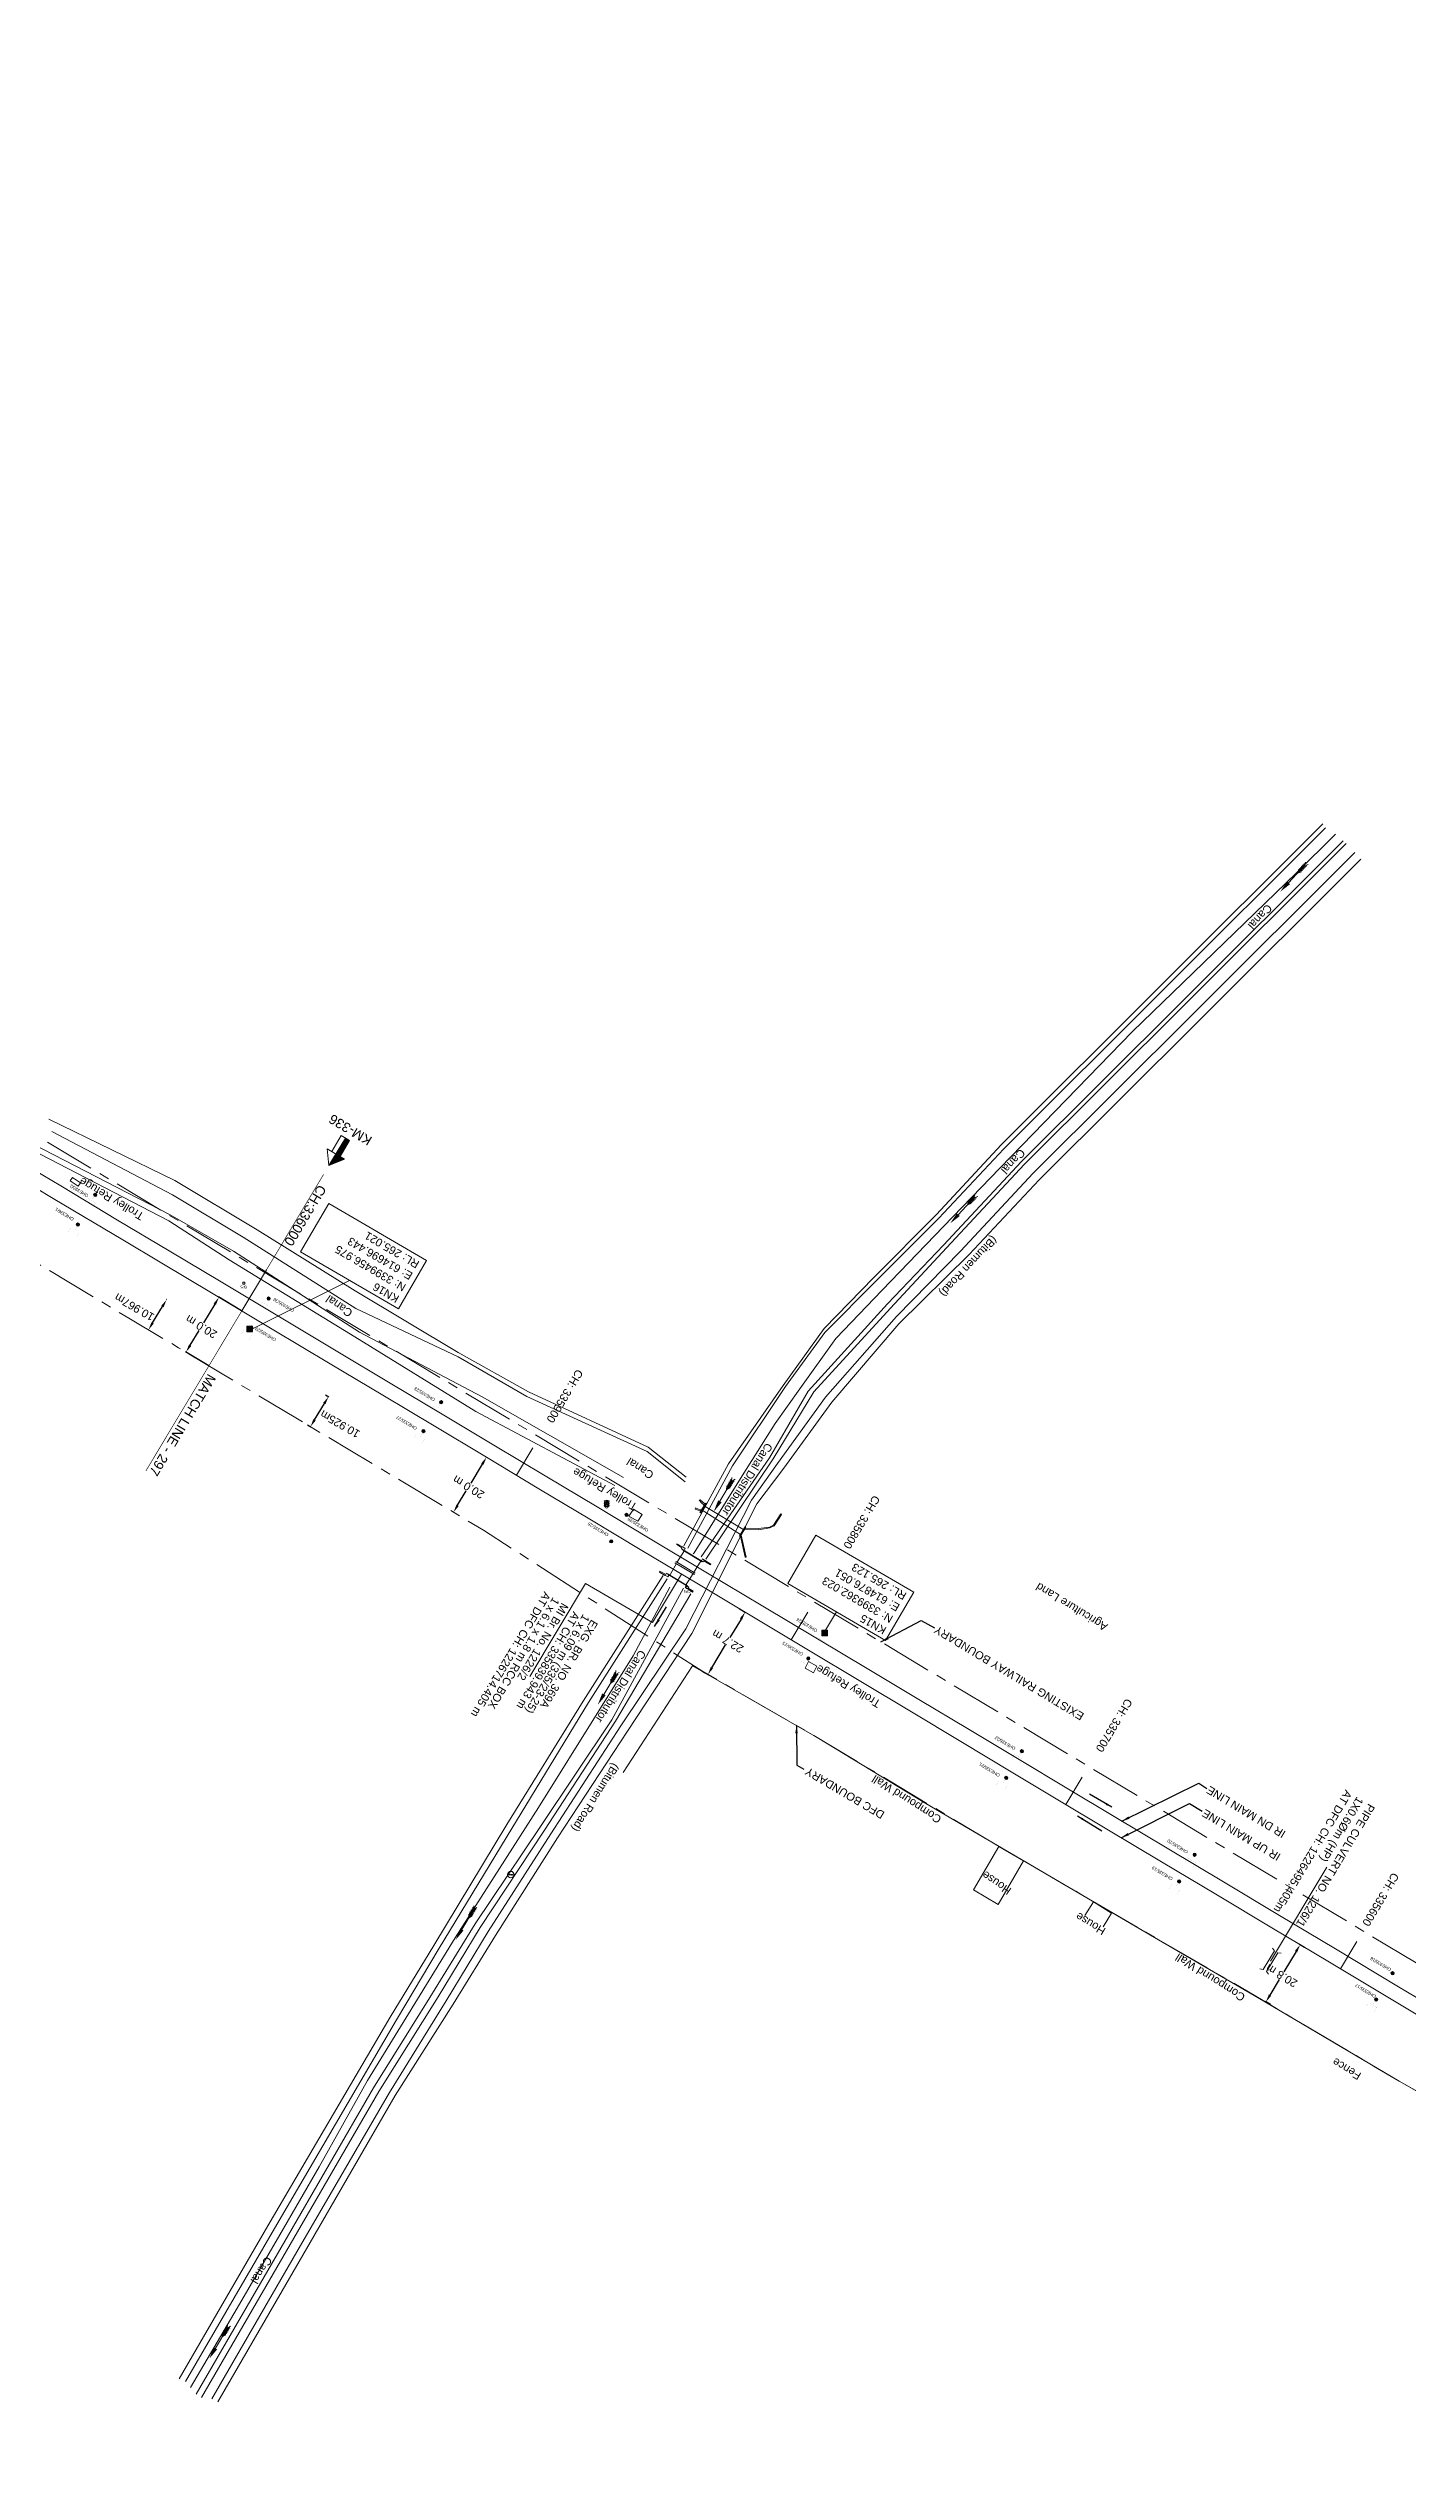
# Model space of a CAD drawing. Header units: metres. Extents: x 610236 to 616721, y 3398253 to 3402120.
# Drawn here: x 614633 to 615058, y 3399107 to 3399857 of the extents above; entities that cross this region are included whole.
import ezdxf
from ezdxf.enums import TextEntityAlignment as Align

# ---------------------------------------------------------------- set-up
doc = ezdxf.new("R2010")
doc.units = ezdxf.units.M
doc.header["$MEASUREMENT"] = 0
doc.linetypes.add('CENTER', pattern=[50.8, 31.75, -6.35, 6.35, -6.35])
doc.linetypes.add('PHANTOM2', pattern=[1.25, 0.625, -0.125, 0.125, -0.125, 0.125, -0.125])
doc.layers.get('Defpoints').update_dxf_attribs({"lineweight": 0})
for name, color, linetype, lineweight in [('Bench_Mark', 7, 'Continuous', 0), ('Bounary Dim', 10, 'Continuous', 13), ('Bridge Parapet', 7, 'Continuous', 0), ('CANAL BOTTOM', 5, 'Continuous', 0), ('Canal Center', 5, 'Continuous', 0), ('CANAL TOP', 5, 'Continuous', 0), ('Compound Wall', 251, 'Continuous', 0), ('DFCC BOUNDARY', 6, 'CENTER', 0), ('Electric Pole', 251, 'Continuous', 0), ('EXISTING BRIDGE DETAILS', 7, 'Continuous', 0), ('Existing Chainage', 7, 'Continuous', 0), ('Existing IR Track', 143, 'Continuous', 0), ('Existing Railway Boundary', 7, 'CENTER', 0), ('flow direction', 7, 'Continuous', 0), ('GPS', 251, 'Continuous', 0), ('KM STONE', 7, 'Continuous', 0), ('MATCH LINE', 7, 'Continuous', 0), ('OHE MAST', 8, 'Continuous', 0), ('OHE MAST TEXT', 8, 'Continuous', 0), ('Residential Building Pucca', 251, 'Continuous', 0), ('Retaining Wall', 251, 'Continuous', 0), ('River Text', 7, 'Continuous', 0), ('SFL', 251, 'Continuous', 0), ('Side Details', 251, 'Continuous', 0), ('Sign Board', 251, 'Continuous', 0), ('Subroad Edge', 34, 'Continuous', 0), ('Text', 251, 'Continuous', 0), ('Text1', 251, 'Continuous', 0), ('TOPOSTYLEREMARK', 251, 'Continuous', 0), ('Trolley Stand', 7, 'Continuous', 0), ('Wing Wall', 7, 'Continuous', 0)]:
    doc.layers.add(name, color=color, linetype=linetype, lineweight=lineweight)
doc.styles.get("Standard").update_dxf_attribs({"font": 'arial.ttf'})
doc.styles.add('street name', font='tahoma.ttf', dxfattribs={"height": 2})
doc.styles.add('Style-Arial', font='arial.ttf')
doc.styles.add('Text', font='arial.ttf', dxfattribs={"height": 2})
doc.dimstyles.new('DIM', dxfattribs={"dimtxt": 2.5, "dimasz": 2.5, "dimexe": 0.18, "dimexo": 0.0625, "dimgap": 0.09, "dimtad": 0, "dimtih": 1, "dimtoh": 1, "dimdec": 3, "dimzin": 0, "dimdsep": 46, "dimtxsty": 'Standard', "dimcen": 0.09, "dimadec": 0, "dimazin": 0, "dimtfac": 1, "dimtdec": 3, "dimtofl": 0, "dimtmove": 0, "dimatfit": 3, "dimfxl": 1, "dimtolj": 1, "dimtzin": 0, "dimarcsym": 0})
doc.dimstyles.new('ISO-25', dxfattribs={"dimtxt": 2.5, "dimasz": 2.5, "dimexe": 1.25, "dimexo": 0.625, "dimtad": 1, "dimtxsty": 'Standard', "dimcen": 2.5, "dimadec": 0, "dimazin": 0, "dimtfac": 1, "dimtmove": 0, "dimatfit": 3, "dimfxl": 1, "dimarcsym": 0})
doc.dimstyles.get("Standard").update_dxf_attribs({"dimtxt": 2.5, "dimasz": 0.18, "dimexe": 0.18, "dimexo": 0.0625, "dimgap": 0.09, "dimtad": 0, "dimtih": 1, "dimtoh": 1, "dimdec": 3, "dimzin": 0, "dimdsep": 46, "dimtxsty": 'Standard', "dimcen": 0.09, "dimadec": 0, "dimazin": 0, "dimtfac": 1, "dimtdec": 3, "dimtofl": 0, "dimtmove": 0, "dimatfit": 3, "dimfxl": 1, "dimtolj": 1, "dimtzin": 0, "dimarcsym": 0})

# ---------------------------------------------------------------- blocks, each defined once
blk = doc.blocks.new('River A')
at = {"layer": 'River Text', "color": 5}
for p, q in [((0, 0), (-3.6, 7.5, -1499.5)), ((0.1, 6), (-3.5, 13.6, -1499.5)), ((0.1, 3.3), (-3.5, 10.8, -1499.5)), ((0.2, 9.9), (-3.4, 17.4, -1499.5)), ((0.3, 12.9), (-3.3, 20.5, -1499.5)), ((0.4, 16.4), (-3.2, 24, -1499.5)), ((0.5, 20.3), (-3.1, 27.8, -1499.5)), ((0.5, 22.3), (0, 0)), ((0, 0), (4, 7.4, -1499.5)), ((0.1, 6), (4.1, 13.4, -1499.5)), ((0.1, 3.3), (4.1, 10.7, -1499.5)), ((0.2, 9.9), (4.2, 17.2, -1499.5)), ((0.3, 12.9), (4.3, 20.3, -1499.5)), ((0.4, 16.4), (4.4, 23.8, -1499.5)), ((0.5, 20.3), (4.5, 27.7, -1499.5))]:
    blk.add_line(p, q, dxfattribs=at)
at = {"layer": 'River Text', "color": 5, "flags": 128}
blk.add_lwpolyline([(-0.7, -27.7), (0.5, 22.3)], dxfattribs=at)
at = {"layer": 'River Text', "color": 5, "extrusion": (0, 0, -1)}
blk.add_solid([(-3.5, -27.8), (1.3, -52.7), (4.8, -27.6)], dxfattribs=at)
blk = doc.blocks.new('EP')
at = {"extrusion": (0, 0, -1)}
blk.add_hatch(color=8, dxfattribs=at).paths.add_polyline_path([(-0.31, -0.24), (-0.94, -0.01), (-0.41, -0.1), (-0.43, 0.15), (0.21, -0.05), (0.21, 0.16), (0.93, -0.01), (0.31, 0.07), (0.31, -0.19), (-0.31, 0)])
at = {"color": 8}
for p, q in [((-0.93, -0.01), (-0.21, 0.16)), ((-0.31, 0.07), (-0.93, -0.01)), ((-0.31, -0.19), (-0.31, 0.07)), ((0.31, 0), (-0.31, -0.19)), ((-0.21, 0.16), (-0.21, -0.05)), ((-0.21, -0.05), (0.43, 0.15)), ((0.31, -0.24), (0.31, 0)), ((0.43, 0.15), (0.41, -0.1)), ((0.94, -0.01), (0.31, -0.24)), ((0.41, -0.1), (0.94, -0.01))]:
    blk.add_line(p, q, dxfattribs=at)
blk.add_circle((0, 0), 1, dxfattribs=at)
blk = doc.blocks.new('SIG')
for color, points in [(1, [(-0.22, 0.42, 0.180295), (-0.01, 0.33, -0.00255), (0.01, 0.33, -0.00255), (0.02, 0.33, 0.180295), (0.23, 0.42, -0.002654), (0.25, 0.44, 0.184495), (0.33, 0.65, 1.000001), (-0.32, 0.65, 0.184495), (-0.24, 0.44, -0.002654)]), (2, [(0.23, -0.23, -0.002654), (0.25, -0.21, 0.184495), (0.33, 0.01, 1.000001), (-0.32, 0.01, 0.184495), (-0.24, -0.21, -0.002654), (-0.22, -0.23, 0.180295), (-0.01, -0.32, -0.00255), (0.01, -0.32, -0.00255), (0.02, -0.32, 0.180295)]), (3, [(0.23, -0.88, -0.002654), (0.25, -0.86, 0.184495), (0.33, -0.64, 1.000001), (-0.32, -0.64, 0.184495), (-0.24, -0.86, -0.002654), (-0.22, -0.88, 0.395599)])]:
    blk.add_hatch(color=color).paths.add_polyline_path(points)
for p, q in [((-0.31, 0.98), (-0.32, -0.9)), ((0.33, -0.9), (0.32, 0.98))]:
    blk.add_line(p, q)
at = {"flags": 128}
for points in [[(-0.31, 0.98), (-0.81, 0.98, 0.198758), (-0.42, 0.41, 0.003814), (-0.31, 0.39)], [(-0.31, 0.33), (-0.81, 0.33, 0.198758), (-0.42, -0.23, 0.003727), (-0.32, -0.26)], [(0.32, 0.98), (0.82, 0.98, -0.198758), (0.44, 0.41, -0.003814), (0.32, 0.39)], [(0.32, 0.33), (0.82, 0.33, -0.198758), (0.44, -0.23, -0.003727), (0.33, -0.26)], [(-0.32, -0.32), (-0.81, -0.32, 0.198758), (-0.42, -0.88, 0.003639), (-0.32, -0.9)], [(0.33, -0.32), (0.82, -0.32, -0.198758), (0.44, -0.88, -0.003639), (0.33, -0.9)]]:
    blk.add_lwpolyline(points, format="xyb", dxfattribs=at)
for centre, radius, start, end in [((0.01, 0.91), 0.324, 12.40488, 167.59512), ((0.01, 0.81), 0.357, 27.75781, 152.24219), ((0.01, -0.9), 0.324, 181.45715, 358.54285)]:
    blk.add_arc(centre, radius, start, end)
blk = doc.blocks.new('GPS')
at = {"const_width": 0.0279, "flags": 128}
blk.add_lwpolyline([(0.56, -0.56), (-0.56, -0.56), (-0.56, 0.56), (0.56, 0.56), (0.56, -0.56)], close=True, dxfattribs=at)
blk.add_3dface([(0.33, -0.33), (-0.33, -0.33), (-0.33, 0.33), (0.33, 0.33)])
at = {"style": 'street name'}
blk.add_text('GPS', height=0.868, rotation=179.05633, dxfattribs=at).set_placement((1.06, -0.8, -111.29))
blk = doc.blocks.new('OHE MAST')
h = blk.add_hatch(color=256)
edge = h.paths.add_edge_path()
edge.add_arc((0, 0), 0.514, 0, 360)
at = {"const_width": 0.01, "flags": 128}
for points in [[(1.5, 3.5), (1.5, 2), (-1.5, 2), (-1.5, 3.5)], [(0, 2), (0, 0)]]:
    blk.add_lwpolyline(points, dxfattribs=at)
blk.add_circle((0, 0), 0.514)
blk = doc.blocks.new('KM POST PLAN')
at = {"extrusion": (0, 0, -1)}
h = blk.add_hatch(color=256, dxfattribs=at)
h.paths.add_polyline_path([(0, -20), (0, -8.5), (3, -8.5), (3, -20)])
h.paths.add_polyline_path([(0, -8.5), (0, 0), (6.3, -8.5), (3, -8.5)], flags=16)
at = {"flags": 128}
for points in [[(0, 0), (-6.3, -8.5), (6.3, -8.5)], [(0, 0), (0, -20)], [(0, 0), (6.3, -8.5)], [(3, -8.5), (3, -20), (-3, -20), (-3, -8.5)]]:
    blk.add_lwpolyline(points, dxfattribs=at)
at = {"style": 'Style-Arial'}
blk.add_attdef('KM-POST', text='', height=6, dxfattribs=at).set_placement((0, -26, -263.9), align=Align.MIDDLE_CENTER)
blk = doc.blocks.new('*D325')
at = {"layer": 'Bounary Dim', "color": 0, "lineweight": -2, "transparency": 16777216}
for p, q in [((614716.7, 3399428.58), (614719.75, 3399433.66)), ((614720.09, 3399436.37), (614721.19, 3399435.72)), ((614714.48, 3399427), (614715.57, 3399426.35))]:
    blk.add_line(p, q, dxfattribs=at)
at = {"layer": 'Bounary Dim', "color": 0, "transparency": 16777216}
for points in [[(614719.39, 3399433.88), (614720.1, 3399433.45), (614721.03, 3399435.81)], [(614716.34, 3399428.8), (614717.06, 3399428.37), (614715.42, 3399426.44)]]:
    blk.add_solid(points, dxfattribs=at)
at = {"layer": 'Defpoints', "color": 0, "transparency": 16777216}
for p in [(614720.04, 3399436.4), (614721.03, 3399435.81), (614714.42, 3399427.03)]:
    blk.add_point(p, dxfattribs=at)
at = {"layer": 'Bounary Dim', "color": 0, "transparency": 16777216, "insert": (614724.66, 3399427.25), "char_height": 2.5, "attachment_point": 5, "rotation": 150}
blk.add_mtext('\\A1;10.925m', dxfattribs=at)
blk = doc.blocks.new('*D326')
at = {"layer": 'Bounary Dim', "color": 0, "lineweight": -2, "transparency": 16777216}
for p, q in [((614666.12, 3399458.85), (614669.18, 3399463.97)), ((614670.41, 3399466.14), (614670.31, 3399466.2)), ((614664.78, 3399456.74), (614664.68, 3399456.8))]:
    blk.add_line(p, q, dxfattribs=at)
at = {"layer": 'Bounary Dim', "color": 0, "transparency": 16777216}
for points in [[(614668.82, 3399464.18), (614669.54, 3399463.75), (614670.47, 3399466.11)], [(614665.76, 3399459.06), (614666.47, 3399458.63), (614664.83, 3399456.7)]]:
    blk.add_solid(points, dxfattribs=at)
at = {"layer": 'Defpoints', "color": 0, "transparency": 16777216}
for p in [(614670.47, 3399466.11), (614670.47, 3399466.11), (614664.83, 3399456.7)]:
    blk.add_point(p, dxfattribs=at)
at = {"layer": 'Bounary Dim', "color": 0, "transparency": 16777216, "insert": (614660.42, 3399463.77), "char_height": 2.5, "attachment_point": 5, "rotation": 150}
blk.add_mtext('\\A1;10.967m', dxfattribs=at)
blk = doc.blocks.new('*D286')
at = {"layer": 'Defpoints', "color": 0, "linetype": 'ByBlock', "ltscale": 5, "transparency": 16777216}
for p in [(614686.83, 3399466.86), (614693.96, 3399462.59), (614683.68, 3399445.43)]:
    blk.add_point(p, dxfattribs=at)
at = {"layer": 'DFCC BOUNDARY', "color": 0, "linetype": 'ByBlock', "lineweight": -2, "ltscale": 5, "transparency": 16777216}
for p, q in [((614685.55, 3399464.72), (614682.03, 3399458.84)), ((614693.91, 3399462.62), (614686.68, 3399466.95)), ((614677.84, 3399451.85), (614680.62, 3399456.5)), ((614683.63, 3399445.46), (614676.4, 3399449.8))]:
    blk.add_line(p, q, dxfattribs=at)
at = {"layer": 'DFCC BOUNDARY', "color": 0, "linetype": 'ByBlock', "ltscale": 5, "transparency": 16777216}
for points in [[(614685.19, 3399464.93), (614685.9, 3399464.5), (614686.83, 3399466.86)], [(614677.48, 3399452.06), (614678.19, 3399451.64), (614676.55, 3399449.71)]]:
    blk.add_solid(points, dxfattribs=at)
at = {"layer": 'DFCC BOUNDARY', "color": 0, "linetype": 'ByBlock', "ltscale": 5, "transparency": 16777216, "insert": (614681.32, 3399457.67), "char_height": 2.5, "attachment_point": 5, "rotation": 149}
blk.add_mtext('\\A1;20.0 m', dxfattribs=at)
blk = doc.blocks.new('*D297')
at = {"layer": 'Defpoints', "color": 0, "linetype": 'ByBlock', "ltscale": 5, "transparency": 16777216}
for p in [(614770.38, 3399416.88), (614770.38, 3399416.88), (614760.1, 3399399.72)]:
    blk.add_point(p, dxfattribs=at)
at = {"layer": 'DFCC BOUNDARY', "color": 0, "linetype": 'ByBlock', "lineweight": -2, "ltscale": 5, "transparency": 16777216}
for p, q in [((614769.09, 3399414.73), (614765.5, 3399408.74)), ((614770.32, 3399416.91), (614770.22, 3399416.97)), ((614760.04, 3399399.75), (614759.94, 3399399.81)), ((614761.38, 3399401.87), (614764.09, 3399406.39))]:
    blk.add_line(p, q, dxfattribs=at)
at = {"layer": 'DFCC BOUNDARY', "color": 0, "linetype": 'ByBlock', "ltscale": 5, "transparency": 16777216}
for points in [[(614768.73, 3399414.95), (614769.45, 3399414.52), (614770.38, 3399416.88)], [(614761.02, 3399402.08), (614761.74, 3399401.65), (614760.1, 3399399.72)]]:
    blk.add_solid(points, dxfattribs=at)
at = {"layer": 'DFCC BOUNDARY', "color": 0, "linetype": 'ByBlock', "ltscale": 5, "transparency": 16777216, "insert": (614764.79, 3399407.56), "char_height": 2.5, "attachment_point": 5, "rotation": 149}
blk.add_mtext('\\A1;20.0 m', dxfattribs=at)
blk = doc.blocks.new('*D277')
at = {"layer": 'Defpoints', "color": 0, "linetype": 'ByBlock', "ltscale": 5, "transparency": 16777216}
for p in [(614849.27, 3399369.63), (614851.17, 3399368.5), (614837.62, 3399350.13)]:
    blk.add_point(p, dxfattribs=at)
at = {"layer": 'DFCC BOUNDARY', "color": 0, "linetype": 'ByBlock', "lineweight": -2, "ltscale": 5, "transparency": 16777216}
for p, q in [((614849.32, 3399369.6), (614851.32, 3399368.4)), ((614849.89, 3399366.35), (614846.42, 3399360.55)), ((614840.8, 3399351.14), (614845.04, 3399358.24)), ((614837.68, 3399350.1), (614839.68, 3399348.9))]:
    blk.add_line(p, q, dxfattribs=at)
at = {"layer": 'DFCC BOUNDARY', "color": 0, "linetype": 'ByBlock', "ltscale": 5, "transparency": 16777216}
for points in [[(614849.53, 3399366.56), (614850.24, 3399366.14), (614851.17, 3399368.5)], [(614840.45, 3399351.35), (614841.16, 3399350.93), (614839.52, 3399348.99)]]:
    blk.add_solid(points, dxfattribs=at)
at = {"layer": 'DFCC BOUNDARY', "color": 0, "linetype": 'ByBlock', "ltscale": 5, "transparency": 16777216, "insert": (614845.73, 3399359.39), "char_height": 2.5, "attachment_point": 5, "rotation": 149}
blk.add_mtext('\\A1;22.7 m', dxfattribs=at)
blk = doc.blocks.new('*D278')
at = {"layer": 'Defpoints', "color": 0, "linetype": 'ByBlock', "ltscale": 5, "transparency": 16777216}
for p in [(615024.5, 3399264.59), (615025.95, 3399263.72), (615015.28, 3399245.87)]:
    blk.add_point(p, dxfattribs=at)
at = {"layer": 'DFCC BOUNDARY', "color": 0, "linetype": 'ByBlock', "lineweight": -2, "ltscale": 5, "transparency": 16777216}
for p, q in [((615025.9, 3399263.76), (615024.35, 3399264.68)), ((615023.22, 3399262.45), (615019.43, 3399256.11)), ((615015.11, 3399248.89), (615018.03, 3399253.77)), ((615015.22, 3399245.91), (615013.67, 3399246.83))]:
    blk.add_line(p, q, dxfattribs=at)
at = {"layer": 'DFCC BOUNDARY', "color": 0, "linetype": 'ByBlock', "ltscale": 5, "transparency": 16777216}
for points in [[(615022.86, 3399262.66), (615023.58, 3399262.23), (615024.5, 3399264.59)], [(615014.75, 3399249.1), (615015.47, 3399248.67), (615013.83, 3399246.74)]]:
    blk.add_solid(points, dxfattribs=at)
at = {"layer": 'DFCC BOUNDARY', "color": 0, "linetype": 'ByBlock', "ltscale": 5, "transparency": 16777216, "insert": (615018.73, 3399254.94), "char_height": 2.5, "attachment_point": 5, "rotation": 149}
blk.add_mtext('\\A1;20.8 m', dxfattribs=at)
blk = doc.blocks.new('BM')
at = {"extrusion": (0, 0, -1)}
blk.add_hatch(color=256, dxfattribs=at).paths.add_polyline_path([(-0.88, -0.88), (-0.88, 0.88), (0.88, 0.88), (0.88, -0.88)])
for p, q in [((0.88, 0.88), (-0.88, 0.88)), ((-0.88, 0.88), (-0.88, -0.88)), ((0.88, -0.88), (0.88, 0.88)), ((-0.88, -0.88), (0.88, -0.88))]:
    blk.add_line(p, q)

msp = doc.modelspace()

# ---------------------------------------------------------------- linework, layer by layer
at = {"layer": 'Bridge Parapet'}
for points in [[(614837.0346, 3399399.59), (614837.2134, 3399399.4779), (614839.0435, 3399402.4704), (614838.8647, 3399402.5825)], [(614851.1807, 3399395.1788), (614851.4257, 3399395.0488), (614849.6464, 3399392.163), (614849.4011, 3399392.2931)], [(614831.7624, 3399387.8522), (614831.8202, 3399387.9458), (614837.8592, 3399384.2927), (614837.8004, 3399384.1973)], [(614833.1876, 3399376.669), (614833.1484, 3399376.6122), (614827.0852, 3399380.2634), (614827.1244, 3399380.3203)], [(614835.3304, 3399380.2377), (614835.3812, 3399380.3012), (614829.2556, 3399383.9327), (614829.2048, 3399383.8693)], [(614835.5977, 3399380.6939), (614835.5592, 3399380.6451), (614829.4915, 3399384.2717), (614829.5309, 3399384.3215)]]:
    msp.add_3dface(points, dxfattribs=at)
at = {"layer": 'CANAL BOTTOM', "flags": 128}
for points in [[(615032.3955, 3399613.4729), (614982.1836, 3399563.3583), (614931.9718, 3399513.2438), (614911.6532, 3399491.5758), (614892.1609, 3399472.1354), (614876.0702, 3399455.8678), (614863.7964, 3399438.9614), (614847.2337, 3399414.2142), (614833.2361, 3399388.5162)], [(615037.9626, 3399609.4966), (614987.7508, 3399559.382), (614937.539, 3399509.2674), (614913.1609, 3399483.1914), (614895.6265, 3399464.8105), (614870.8543, 3399437.4963), (614858.7773, 3399416.7173), (614837.4284, 3399385.7573)], [(614813.1349, 3399410.61), (614769.0633, 3399435.7629), (614730.72, 3399455.9962), (614691.4287, 3399481.292), (614671.6179, 3399492.5974), (614628.628, 3399514.8388)], [(614832.4463, 3399409.2381), (614820.5535, 3399418.6748), (614782.9736, 3399435.8949), (614761.555, 3399448.2741), (614729.5952, 3399463.3519), (614694.3579, 3399485.6134), (614672.3477, 3399498.824), (614634.6416, 3399518.6144)], [(614676.4349, 3399128.1144), (614704.14, 3399175.9599), (614742.3368, 3399241.1519), (614755.6001, 3399263.5344), (614778.2939, 3399300.9618), (614802.2122, 3399340.2281), (614826.8562, 3399378.8548)], [(614831.8816, 3399375.988), (614809.5855, 3399334.8629), (614787.0963, 3399301.2755), (614766.9029, 3399271.1655), (614752.7078, 3399248.1202), (614735.1336, 3399219.8639), (614707.4285, 3399172.0184), (614679.7235, 3399124.1729)]]:
    msp.add_lwpolyline(points, dxfattribs=at)
at = {"layer": 'Canal Center', "flags": 128}
for points in [[(614834.9091, 3399386.739), (614835.238, 3399387.074), (614850.2816, 3399411.1052), (614860.501, 3399427.43), (614868.2132, 3399438.225), (614879.456, 3399453.962), (614894.0178, 3399469.0661), (614913.1761, 3399488.938), (614930.739, 3399507.155), (614972.185, 3399549.909), (614984.74, 3399562.0546), (615023.2411, 3399599.3003), (615035.547, 3399611.5663)], [(614677.9044, 3399126.2553), (614692.5175, 3399151.0687), (614705.817, 3399174.0081), (614718.1005, 3399195.1951), (614733.278, 3399222.195), (614745.2193, 3399241.6463), (614760.635, 3399266.757), (614786.669, 3399307.476), (614805.5172, 3399337.7188), (614816.225, 3399354.9), (614827.704, 3399376.329)]]:
    msp.add_lwpolyline(points, dxfattribs=at)
at = {"layer": 'CANAL TOP', "flags": 128}
for points in [[(614831.9823, 3399389.2633), (614845.9979, 3399414.846), (614863.0395, 3399439.3275), (614875.8133, 3399457.0816), (614891.3852, 3399473.0008), (614910.8255, 3399492.6371), (614931.204, 3399514.5403), (614981.4158, 3399564.6549), (615031.6276, 3399614.7695)], [(614838.9332, 3399385.0566), (614859.9643, 3399416.3634), (614872.6142, 3399437.3343), (614896.5873, 3399463.5113), (614914.0877, 3399482.3381), (614938.4658, 3399508.4141), (614988.6776, 3399558.5287), (615038.8894, 3399608.6432)], [(614633.7252, 3399522.4608), (614673.0195, 3399503.3762), (614698.7419, 3399487.9029), (614729.4097, 3399468.9191), (614761.5497, 3399449.6072), (614783.4652, 3399437.2953), (614820.8562, 3399420.0751), (614832.7491, 3399410.6383)], [(614628.232, 3399513.0163), (614671.1359, 3399490.7218), (614690.0504, 3399478.5243), (614729.2753, 3399454.4774), (614767.0682, 3399431.2004), (614810.5222, 3399408.0755)], [(614825.5375, 3399379.9314), (614800.5382, 3399340.7041), (614776.7228, 3399302.2093), (614753.9399, 3399264.3606), (614740.347, 3399242.0119), (614702.1501, 3399176.8199), (614674.4451, 3399128.9744)], [(614681.4023, 3399123.1082), (614709.1074, 3399170.9537), (614736.8124, 3399218.7992), (614755.3345, 3399248.3255), (614768.4178, 3399269.9723), (614788.4864, 3399300.3653), (614810.7015, 3399334.453), (614834.2137, 3399374.2202)]]:
    msp.add_lwpolyline(points, dxfattribs=at)
at = {"layer": 'Compound Wall', "flags": 128}
msp.add_lwpolyline([(615143.0011, 3399172.2017), (615086.6526, 3399204.1495), (615055.3881, 3399222.0203), (615011.4232, 3399248.0438), (614978.9857, 3399266.9001), (614907.6333, 3399308.6862), (614873.7182, 3399329.3507), (614834.7753, 3399351.7679), (614813.0721, 3399318.3781)], dxfattribs=at)
at = {"layer": 'DFCC BOUNDARY', "lineweight": 0, "ltscale": 0.5, "flags": 128}
msp.add_lwpolyline([(614030.472, 3399814.7192), (614040.2031, 3399831.0381), (614044.5004, 3399828.4755), (614063.0426, 3399817.3497), (614068.4741, 3399814.4339), (614089.687, 3399801.9052), (614104.9142, 3399792.2299), (614127.8329, 3399778.4823), (614142.258, 3399769.8285), (614156.7065, 3399761.1607), (614171.658, 3399752.2), (614186.9324, 3399743.0459), (614205.1652, 3399732.1278), (614224.2654, 3399720.6902), (614237.9625, 3399712.4736), (614252.3436, 3399703.8466), (614270.7174, 3399692.8422), (614289.2771, 3399681.7266), (614303.832, 3399673.0267), (614318.6064, 3399664.1956), (614334.8295, 3399654.4722), (614351.8511, 3399644.2701), (614371.7919, 3399632.3324), (614391.5071, 3399620.5298), (614414.0714, 3399607.0051), (614436.2542, 3399593.7089), (614455.6252, 3399582.1122), (614475.4794, 3399570.2262), (614493.3592, 3399559.5245), (614511.3696, 3399548.7446), (614523.5691, 3399541.2362), (614542.9404, 3399529.6455), (614560.3536, 3399519.2165), (614577.2117, 3399509.1199), (614592.4979, 3399499.9626), (614608.1751, 3399490.571), (614624.8337, 3399480.6039), (614646.5141, 3399467.6322), (614658.722, 3399460.3488), (614674.202, 3399451.1131), (614693.1523, 3399439.7573), (614711.3314, 3399428.8797), (614727.7485, 3399419.0733), (614743.7791, 3399409.4977), (614760.097, 3399399.7221), (614769.5002, 3399394.089), (614837.6229, 3399350.1287), (614873.7182, 3399329.3507), (614930.3635, 3399295.3204), (615015.2753, 3399245.8749), (615015.2262, 3399245.7928), (615055.3881, 3399222.0203), (615086.6526, 3399204.1495), (615143.0011, 3399172.2017), (615143.0547, 3399169.7539), (615213.5565, 3399126.5258), (615218.7064, 3399124.0206), (615234.82, 3399115.8845), (615262.2211, 3399099.4943), (615282.0467, 3399087.7012), (615288.2768, 3399083.7839), (615306.5072, 3399072.7792), (615323.5449, 3399062.3688), (615330.7614, 3399058.1478), (615342.1811, 3399051.4855), (615348.617, 3399047.7605), (615355.4122, 3399043.2614), (615382.8908, 3399026.6271), (615395.0555, 3399019.7361), (615401.1137, 3399015.5991), (615407.4237, 3399011.8467), (615413.362, 3399008.187), (615429.5435, 3398998.8076), (615432.7274, 3398996.8346), (615438.9216, 3398993.1112), (615476.2187, 3398970.1936), (615487.2075, 3398964.1208), (615490.1532, 3398962.6313), (615493.0212, 3398961.1043), (615496.5547, 3398959.1377), (615501.8253, 3398956.0107), (615518.7362, 3398945.5631), (615529.6047, 3398939.1631), (615541.6489, 3398932.0416), (615560.2938, 3398920.9672), (615565.2936, 3398917.8836), (615572.5453, 3398913.4636), (615582.1013, 3398907.6938), (615626.4094, 3398878.636), (615711.0313, 3398825.3697), (615744.5852, 3398810.4445), (615776.0565, 3398792.1613), (615799.0242, 3398777.5748), (615813.3555, 3398769.012), (615835.4961, 3398756.3215), (615847.191, 3398749.5972), (615868.9093, 3398736.9504), (615885.3091, 3398727.0081), (615901.9021, 3398717.0798), (615922.1884, 3398704.9199), (615942.5882, 3398692.6919), (615949.6278, 3398688.4701), (615970.7591, 3398675.0974), (616056.0656, 3398622.8799), (616072.3874, 3398613.1076), (616096.3103, 3398598.7845), (616113.4533, 3398588.5045), (616130.3605, 3398578.3659), (616151.0552, 3398565.9857), (616158.9536, 3398561.2607), (616228.0059, 3398520.8509), (616231.2289, 3398518.906), (616247.3195, 3398509.2733), (616283.9979, 3398487.3031), (616304.6518, 3398474.9256), (616326.9405, 3398461.5588), (616349.7841, 3398447.8593), (616371.1383, 3398435.0259), (616392.4976, 3398422.1893), (616399.5331, 3398417.955), (616399.5239, 3398417.9398)], dxfattribs=at)
at = {"layer": 'EXISTING BRIDGE DETAILS', "color": 10}
msp.add_line((615032.8532, 3399288.8335), (615015.21, 3399259.5124), dxfattribs=at)
at = {"layer": 'EXISTING BRIDGE DETAILS', "linetype": 'Continuous', "lineweight": 0, "flags": 128}
msp.add_lwpolyline([(614831.3041, 3399380.3922), (614822.2422, 3399365.27), (614801.2956, 3399377.4105), (614783.9092, 3399348.3887)], dxfattribs=at)
at = {"layer": 'EXISTING BRIDGE DETAILS', "color": 10}
for points in [[(615015.8819, 3399263.5426), (615016.4891, 3399262.683), (615013.0053, 3399256.8933), (615011.9614, 3399257.0272)], [(615018.5626, 3399261.9325), (615017.5186, 3399262.0664), (615014.0349, 3399256.2767), (615014.6421, 3399255.4171)]]:
    msp.add_lwpolyline(points, dxfattribs=at)
at = {"layer": 'Existing Chainage', "linetype": 'Continuous', "lineweight": 13, "flags": 128}
for points in [[(614701.6743, 3399475.4536), (614693.964, 3399462.5869)], [(614784.9174, 3399419.8244), (614779.7783, 3399411.2459)], [(614870.7084, 3399368.4416), (614865.5681, 3399359.8638)], [(614956.4573, 3399316.9833), (614951.3134, 3399308.4078)], [(615042.2519, 3399265.6256), (615037.1152, 3399257.0458)]]:
    msp.add_lwpolyline(points, dxfattribs=at)
at = {"layer": 'Existing IR Track', "flags": 128}
for points in [[(615072.7266, 3399235.7252), (615052.9295, 3399247.5777), (615033.1171, 3399259.4395), (615015.7158, 3399269.849), (614998.1591, 3399280.3514), (614981.1755, 3399290.5172), (614964.1344, 3399300.7173), (614949.3312, 3399309.5968), (614934.7487, 3399318.3439), (614918.5803, 3399328.0995), (614903.0987, 3399337.3751), (614887.2818, 3399346.8515), (614870.9614, 3399356.6318), (614854.2885, 3399366.6234), (614836.638, 3399377.1969), (614818.9502, 3399387.7927), (614802.6239, 3399397.5665), (614786.7743, 3399407.0549), (614770.3751, 3399416.8791), (614754.0463, 3399426.6612), (614738.0046, 3399436.2433), (614721.5875, 3399446.0497), (614703.4216, 3399456.9195), (614684.4657, 3399468.2787), (614668.9691, 3399477.5242), (614656.772, 3399484.8012), (614635.1024, 3399497.7665), (614618.4437, 3399507.7336)], [(615074.9092, 3399239.752), (615055.2828, 3399251.494), (615035.5656, 3399263.2904), (615018.0679, 3399273.7612), (615000.5561, 3399284.2404), (614983.5192, 3399294.4209), (614966.4536, 3399304.6187), (614951.6828, 3399313.5056), (614936.8015, 3399322.4589), (614921.1179, 3399331.8709), (614905.4216, 3399341.2432), (614889.7601, 3399350.5947), (614873.2553, 3399360.4513), (614856.7351, 3399370.317), (614838.9209, 3399380.9949), (614820.9975, 3399391.7382), (614804.9121, 3399401.3745), (614788.7516, 3399411.0557), (614772.667, 3399420.6916), (614756.5091, 3399430.3713), (614740.3012, 3399440.0643), (614723.9588, 3399449.8378), (614705.7333, 3399460.765), (614687.4917, 3399471.7019), (614671.2809, 3399481.3711), (614655.1509, 3399490.992), (614637.4238, 3399501.6283), (614620.6305, 3399511.6851)]]:
    msp.add_lwpolyline(points, dxfattribs=at)
at = {"layer": 'Existing Railway Boundary', "ltscale": 0.5, "flags": 128}
msp.add_lwpolyline([(610348.171, 3402084.315), (610412.243, 3402047.407), (610816.4467, 3401806.0872), (610824.2343, 3401812.7137), (610961.1072, 3401721.668), (611001.8155, 3401693.5189), (611045.0981, 3401670.4754), (611172.8748, 3401594.2137), (611349.6069, 3401487.2448), (611525.6631, 3401378.4058), (611706.9713, 3401269.4918), (611862.7799, 3401176.1735), (611885.0197, 3401162.1783), (612031.1961, 3401075.6032), (612070.3216, 3401050.9396), (612243.7727, 3400946.4383), (612421.3412, 3400839.8744), (612607.2871, 3400728.8405), (612953.7211, 3400520.993), (613470.9913, 3400226.4951), (614012.4958, 3399887.3788), (614055.8113, 3399861.1262), (614186.33, 3399782.2122), (614439.2886, 3399631.6413), (615179.9123, 3399187.498), (615599.3011, 3398933.023), (615641.8291, 3398908.118), (615684.1749, 3398882.805), (615727.8421, 3398857.148), (615771.2115, 3398833.042), (615810.7222, 3398819.967), (615849.5142, 3398796.835), (615894.7969, 3398769.958), (615937.4983, 3398743.942), (615981.9902, 3398717.098), (616022.8552, 3398694.4624)], dxfattribs=at)
at = {"layer": 'MATCH LINE', "linetype": 'PHANTOM2', "ltscale": 15, "const_width": 0.2}
msp.add_lwpolyline([(614719.5365, 3399505.262), (614664.0341, 3399412.6408)], dxfattribs=at)
at = {"layer": 'Residential Building Pucca', "flags": 128}
msp.add_lwpolyline([(614957.269, 3399273.7783), (614959.9229, 3399278.0141), (614965.6085, 3399274.4518), (614962.9546, 3399270.216)], dxfattribs=at)
at = {"layer": 'Residential Building Pucca'}
msp.add_3dface([(614930.3635, 3399295.3204), (614938.0752, 3399290.8217), (614930.1593, 3399277.2202), (614922.4476, 3399281.7189)], dxfattribs=at)
at = {"layer": 'Retaining Wall', "flags": 128}
for points in [[(614832.163, 3399387.7878), (614831.8366, 3399387.9613), (614831.308, 3399388.2734), (614831.4542, 3399388.6038), (614829.7897, 3399389.6649), (614829.8764, 3399389.8594), (614831.6102, 3399388.9131), (614831.7009, 3399388.8778), (614832.4724, 3399388.3374), (614832.163, 3399387.7878)], [(614840.333, 3399383.2285), (614838.2909, 3399384.5286), (614837.9967, 3399384.2502), (614837.5226, 3399384.5608), (614837.8391, 3399385.1176), (614838.4593, 3399384.7359), (614840.4793, 3399383.4494), (614840.333, 3399383.2285)], [(614824.3983, 3399381.0192), (614826.2096, 3399379.955), (614826.2651, 3399379.948), (614827.0245, 3399379.4974), (614827.3764, 3399380.0173), (614827.035, 3399380.2152), (614827.1067, 3399380.4378), (614826.6494, 3399380.635), (614826.359, 3399380.2327), (614824.4888, 3399381.2592), (614824.3983, 3399381.0192)], [(614834.7243, 3399374.7111), (614833.2384, 3399375.7839), (614832.4139, 3399376.2468), (614832.7371, 3399376.7667), (614833.1049, 3399376.5812), (614833.566, 3399376.3501), (614833.4022, 3399376.022), (614834.8992, 3399375.0307), (614834.7243, 3399374.7111)]]:
    msp.add_lwpolyline(points, close=True, dxfattribs=at)
at = {"layer": 'SFL', "flags": 128}
for points in [[(614837.415, 3399400.5718), (614850.0801, 3399392.5947)], [(614851.0171, 3399394.158), (614838.1732, 3399401.7917)], [(614832.2798, 3399387.7916), (614829.8911, 3399383.9735)], [(614835.0957, 3399380.7899), (614837.45, 3399384.6177)], [(614827.5313, 3399379.8225), (614829.752, 3399383.695)], [(614834.9311, 3399380.5849), (614832.5519, 3399376.8207)]]:
    msp.add_lwpolyline(points, dxfattribs=at)
at = {"layer": 'Subroad Edge', "flags": 128}
for points in [[(614684.6466, 3399122.7604), (614712.3517, 3399170.6059), (614740.0567, 3399218.4514), (614757.7491, 3399247.0881), (614770.8917, 3399268.7518), (614790.517, 3399299.2135), (614812.3686, 3399332.9622), (614832.6326, 3399363.2716), (614853.1997, 3399403.4656), (614861.2697, 3399414.9411), (614876.226, 3399435.7061), (614898.4758, 3399460.8183), (614918.3992, 3399481.2175), (614941.1736, 3399505.5924), (614991.3854, 3399555.707), (615041.5972, 3399605.8215)], [(614686.467, 3399121.7744), (614714.172, 3399169.6199), (614741.877, 3399217.4654), (614759.9966, 3399246.0344), (614773.1641, 3399267.5336), (614792.5346, 3399298.0369), (614814.403, 3399331.3103), (614834.4798, 3399361.8793), (614854.7895, 3399402.2909), (614863.3003, 3399413.4816), (614878.2178, 3399434.0802), (614899.2179, 3399458.5508), (614921.1481, 3399480.1872), (614943.0485, 3399503.5144), (614993.2603, 3399553.629), (615043.4721, 3399603.7436)]]:
    msp.add_lwpolyline(points, dxfattribs=at)
at = {"layer": 'TOPOSTYLEREMARK'}
for p, q in [((614696.4316, 3399456.6043), (614727.6118, 3399472.1533)), ((614875.9256, 3399362.326), (614879.7571, 3399368.5758))]:
    msp.add_line(p, q, dxfattribs=at)
at = {"layer": 'TOPOSTYLEREMARK', "linetype": 'Continuous'}
for points in [[(614751.6985, 3399478.367), (614742.8841, 3399463.2489), (614712.3394, 3399481.0577), (614721.1539, 3399496.1758)], [(614903.8439, 3399374.7894), (614895.0294, 3399359.6714), (614864.4848, 3399377.4802), (614873.2993, 3399392.5982)]]:
    msp.add_3dface(points, dxfattribs=at)
at = {"layer": 'Trolley Stand'}
for points in [[(614642.8482, 3399501.5958), (614640.3665, 3399503.2423), (614641.0697, 3399504.2754), (614643.5513, 3399502.6289)], [(614817.6406, 3399396.926), (614814.8534, 3399398.5108), (614816.2688, 3399400.6358), (614819.0562, 3399399.0509)], [(614870.9955, 3399353.0851), (614873.5865, 3399351.6205), (614872.4957, 3399349.4903), (614869.9046, 3399350.9549)]]:
    msp.add_3dface(points, dxfattribs=at)
at = {"layer": 'Wing Wall', "flags": 128}
for points in [[(614835.5912, 3399400.6598), (614835.688, 3399401.082), (614836.5672, 3399400.6595), (614837.3883, 3399400.4166), (614837.235, 3399400.1294), (614836.4832, 3399400.3322), (614835.5912, 3399400.6598)], [(614836.8639, 3399403.4547), (614837.1274, 3399403.6009), (614837.9461, 3399402.863), (614838.5651, 3399402.2994), (614838.3599, 3399401.9075), (614837.6914, 3399402.5787), (614836.8639, 3399403.4547)]]:
    msp.add_lwpolyline(points, close=True, dxfattribs=at)
msp.add_lwpolyline([(614851.0595, 3399394.3834), (614851.2849, 3399394.7317), (614855.3019, 3399394.6085), (614858.7734, 3399395.0923), (614859.9955, 3399395.6658), (614862.3373, 3399399.1653), (614862.5826, 3399399.0159), (614860.2055, 3399395.4474), (614858.8463, 3399394.7911), (614855.3362, 3399394.2441), (614851.0595, 3399394.3834)], dxfattribs=at)
at = {"layer": 'Wing Wall'}
msp.add_3dface([(614851.2075, 3399385.6712), (614851.4745, 3399385.6588), (614849.9506, 3399392.5754), (614849.7327, 3399392.222)], dxfattribs=at)

# ---------------------------------------------------------------- block references
at = {"layer": 'Bench_Mark'}
for p in [(614696.443, 3399456.975), (614696.443, 3399456.975), (614696.443, 3399456.975), (614876.051, 3399362.023), (614876.051, 3399362.023), (614876.051, 3399362.023)]:
    msp.add_blockref('BM', p, dxfattribs=at)
at = {"layer": 'Electric Pole'}
msp.add_blockref('EP', (614777.9873, 3399286.5052), dxfattribs=at)
msp.add_blockref('EP', (614777.9873, 3399286.5052), dxfattribs=at)
at = {"layer": 'GPS'}
for p in [(614694.604, 3399471.259), (614833.074, 3399376.2)]:
    msp.add_blockref('GPS', p, dxfattribs=at)
at = {"layer": 'KM STONE'}
ref = msp.add_blockref('KM POST PLAN', (614721.1872, 3399508.0161), dxfattribs=dict(at, xscale=0.5, yscale=0.5, zscale=0.5, rotation=149.0688972843193))
ref.add_attrib('KM-POST', 'KM-336', dxfattribs={"layer": '0', "height": 3, "rotation": 149.0688973, "style": 'Style-Arial'}).set_placement((614727.8693, 3399519.1673), align=Align.MIDDLE_CENTER)
at = {"layer": 'OHE MAST', "color": 2, "rotation": 149.0208306544455}
for p in [(614648.1801, 3399498.8401), (614642.7872, 3399489.5715), (614702.3617, 3399466.4731), (614696.9463, 3399457.4616), (614756.2144, 3399434.0603), (614750.6927, 3399425.0608), (614814.1492, 3399398.8537), (614809.3714, 3399390.6182), (614875.6567, 3399361.8875), (614870.9051, 3399354.0347), (614937.6332, 3399325.0279), (614932.7362, 3399316.7283), (614991.5649, 3399292.7165), (614986.7197, 3399284.3709), (615053.3829, 3399255.6757), (615048.2557, 3399247.4486)]:
    msp.add_blockref('OHE MAST', p, dxfattribs=at)
at = {"layer": 'River Text', "xscale": 0.1499561740664402, "yscale": 0.1499561740664402, "zscale": 0.1499561740664402}
for p, rotation in [((615023.7263, 3399599.3713), 318.4525638044158), ((614920.5758, 3399495.7084), 318.4525638044158), ((614845.404, 3399406.695), 330.7664363795045), ((614809.185, 3399346.3629, 224.864), 330.7664363795045), ((614764.803, 3399272.9279), 330.7664363795045), ((614687.8741, 3399142.1097), 330.7664363795045)]:
    msp.add_blockref('River A', p, dxfattribs=dict(at, rotation=rotation))
at = {"layer": 'Sign Board'}
msp.add_blockref('SIG', (614807.9252, 3399402.2456), dxfattribs=at)

# ---------------------------------------------------------------- texts
at = {"layer": 'Canal Center', "style": 'Text'}
for s, rotation, p in [('Canal', 145.3669736, (614728.8374, 3399462.555)), ('Canal', 147.3182446, (614822.8997, 3399411.9787)), ('Canal Distributor', 237.4619539, (614857.8211, 3399421.6039)), ('Canal Distributor', 237.4619539, (614818.2651, 3399356.9282))]:
    msp.add_text(s, height=2.5, rotation=rotation, dxfattribs=at).set_placement(p)
at = {"layer": 'DFCC BOUNDARY', "linetype": 'Continuous', "ltscale": 5}
msp.add_text('DFC BOUNDARY', height=2.5, rotation=149.3990418, dxfattribs=at).set_placement((614894.9573, 3399305.9184))
at = {"layer": 'EXISTING BRIDGE DETAILS', "color": 10}
for s, p in [('AT DFC CH: 1226714.405 m', (614788.4464, 3399375.1099)), ('1 x 6.1 x 1.8 m RCC BOX', (614791.2162, 3399373.3563)), ('MI Br. No. 1226/2', (614793.986, 3399371.6027))]:
    msp.add_text(s, height=2.5, rotation=239, dxfattribs=at).set_placement(p)
at = {"layer": 'EXISTING BRIDGE DETAILS'}
for s, p in [(' AT CH: 335839.943 m', (614798.029, 3399369.7433)), ('1 x 6.09 m (335/23-25)', (614800.6098, 3399368.0607)), ('EXG. BR. NO. 369A', (614803.1905, 3399366.378))]:
    msp.add_text(s, height=2.5, rotation=239, dxfattribs=at).set_placement(p)
at = {"layer": 'EXISTING BRIDGE DETAILS', "color": 10, "insert": (615048.0025, 3399307.6256), "char_height": 2.5, "width": 47.844189, "attachment_point": 1, "rotation": 239}
msp.add_mtext('\\A1;PIPE CULVERT NO. 1226/1\\P1X0.6%%Cm (HP)\\PAT DFC CH: 1226495.405m', dxfattribs=at)
at = {"layer": 'Existing Chainage', "lineweight": 0, "attachment_point": 6, "line_spacing_factor": 0.6, "style": 'Style-Arial'}
for s, insert, char_height, rotation in [('CH:336000', (614708.3364, 3399483.3286), 3, 239.0682072), ('CH: 335900', (614790.0565, 3399427.9862), 2.5, 239.075593), ('CH: 335800', (614882.7873, 3399388.6129), 2.5, 239.067124), ('CH: 335700', (614961.6012, 3399325.1422), 2.5, 239.043276), ('CH: 335600', (615044.8636, 3399270.7366), 2.5, 239.0909872)]:
    msp.add_mtext(s, dxfattribs=dict(at, insert=insert, char_height=char_height, rotation=rotation))
at = {"layer": 'Existing IR Track', "color": 7, "lineweight": 0}
for s, p in [('IR DN MAIN LINE', (614995.6445, 3399313.247)), ('IR UP MAIN LINE', (614994.2342, 3399306.0148))]:
    msp.add_text(s, height=2.5, rotation=149, dxfattribs=at).set_placement(p, align=Align.MIDDLE_RIGHT)
at = {"layer": 'Existing Railway Boundary', "linetype": 'Continuous', "ltscale": 5}
msp.add_text('EXISTING RAILWAY BOUNDARY', height=2.5, rotation=149, dxfattribs=at).set_placement((614957.2584, 3399336.712))
at = {"layer": 'MATCH LINE', "linetype": 'Continuous'}
msp.add_text('MATCH LINE - 297', height=3, rotation=239.0346667, dxfattribs=at).set_placement((614683.4853, 3399443.1881))
at = {"layer": 'OHE MAST TEXT'}
for s, p in [('OHE336/2', (614646.2065, 3399498.8628)), ('OHE336/1', (614641.6565, 3399491.5328)), ('OHE335/39', (614710.4473, 3399462.9906)), ('OHE335/29', (614704.8075, 3399453.8669)), ('OHE335/28', (614754.4377, 3399435.1383)), ('OHE335/27', (614748.7921, 3399426.1983)), ('OHE335/25', (614808.6421, 3399392.9361)), ('OHE335/26', (614821.0767, 3399394.3704)), ('OHE335/24', (614873.8408, 3399363.0303)), ('OHE335/23', (614869.4136, 3399355.6296)), ('OHE335/22', (614935.7371, 3399326.1553)), ('OHE335/21', (614930.8732, 3399317.8193)), ('OHE335/20', (614989.6332, 3399293.8713)), ('OHE335/19', (614984.8495, 3399285.4673)), ('OHE335/18', (615053.0673, 3399257.103)), ('OHE335/17', (615048.2984, 3399248.7419))]:
    msp.add_text(s, height=1, rotation=149, dxfattribs=at).set_placement(p)
at = {"layer": 'Side Details'}
msp.add_text('Agriculture Land', height=2.5, rotation=148.4767, dxfattribs=at).set_placement((614964.6595, 3399364.5594))
at = {"layer": 'Subroad Edge', "style": 'Text'}
for rotation, p in [(226.8069272, (614928.3564, 3399486.2998)), (237.615479, (614809.9373, 3399321.5652))]:
    msp.add_text('(Bitumen Road)', height=2.5, rotation=rotation, dxfattribs=at).set_placement(p)
at = {"layer": 'Text', "style": 'Text'}
for rotation, p in [(226.9274909, (615014.2004, 3399589.9079)), (226.9274909, (614937.0833, 3399513.4449)), (237.4619539, (614701.5146, 3399167.4369))]:
    msp.add_text('Canal', height=2.5, rotation=rotation, dxfattribs=at).set_placement(p)
for s, rotation, p in [('Compound Wall', 147.4641348, (614901.6021, 3399310.0637)), ('House', 145.3326854, (614929.6917, 3399283.8979)), ('House', 148.6401974, (614959.0463, 3399271.1224)), ('Compound Wall', 147.8106659, (614996.4349, 3399254.3957)), ('Fence', 148.7428741, (615039.029, 3399225.801))]:
    msp.add_text(s, height=2.5, rotation=rotation, dxfattribs=at).set_placement(p, align=Align.MIDDLE_CENTER)
at = {"layer": 'Text1', "style": 'Text'}
for p in [(614653.2767, 3399497.6122), (614807.3709, 3399406.8383), (614883.3563, 3399345.339)]:
    msp.add_text('Trolley Refuge', height=2.5, rotation=149.3383277, dxfattribs=at).set_placement(p, align=Align.MIDDLE_CENTER)
at = {"layer": 'TOPOSTYLEREMARK', "char_height": 2.5, "width": 52.206317, "attachment_point": 2, "rotation": 149.7560283}
for s, insert in [('\\pxql;KN16\\PN: 3399456.975\\PE: 614696.443\\PRL: 265.021', (614719.5804, 3399478.1104)), ('\\pxql;KN15\\PN: 3399362.023\\PE: 614876.051\\PRL: 265.123', (614871.7258, 3399374.5329))]:
    msp.add_mtext(s, dxfattribs=dict(at, insert=insert))

# ---------------------------------------------------------------- dimensions: what is measured, and where the dimension line sits
at = {"layer": 'Bounary Dim'}
for base, p1, p2, picture, middle in [((614670.4675, 3399466.1118), (614664.8299, 3399456.7047), (614670.4675, 3399466.1118), '*D326', (614660.4185, 3399463.7678)), ((614721.032, 3399435.8091), (614714.4235, 3399427.0326), (614720.0396, 3399436.4039), '*D325', (614724.6576, 3399427.2473))]:
    dim = msp.add_linear_dim(base=base, p1=p1, p2=p2, angle=59.0663372, dimstyle='Standard', override={"dimasz": 2.5, "dimdsep": 0, "dimpost": 'm', "dimtmove": 2}, dxfattribs=at)
    dim.commit()
    dim.dimension.update_dxf_attribs({"geometry": picture, "text_midpoint": middle, "dimtype": 129, "text_rotation": 150})
at = {"layer": 'DFCC BOUNDARY', "linetype": 'ByBlock', "ltscale": 5}
for base, p1, p2, angle, picture, middle in [((614686.8315, 3399466.861), (614683.6835, 3399445.4314), (614693.9639, 3399462.587), 59.0682072, '*D286', (614681.324, 3399457.6702)), ((614770.3752, 3399416.879), (614760.097, 3399399.7221), (614770.3752, 3399416.879), 59.0753795, '*D297', (614764.7944, 3399407.5634)), ((614851.1673, 3399368.4969), (614837.6229, 3399350.1287), (614849.2671, 3399369.6314), 59.1603052, '*D277', (614845.7304, 3399359.3907)), ((615024.5046, 3399264.5915), (615015.2753, 3399245.8749), (615025.9533, 3399263.7249), 59.1119521, '*D278', (615018.7312, 3399254.9402))]:
    dim = msp.add_linear_dim(base=base, p1=p1, p2=p2, angle=angle, dimstyle='DIM', override={"dimtad": 3, "dimdec": 1, "dimpost": ' m'}, dxfattribs=at)
    dim.commit()
    dim.dimension.update_dxf_attribs({"geometry": picture, "text_midpoint": middle, "dimtype": 129, "text_rotation": 149})

# ---------------------------------------------------------------- leaders
at = {"layer": 'CANAL BOTTOM'}
msp.add_leader([(614822.9166, 3399364.013, 0.0288), (614826.6201, 3399370.1638, 0.0288)], dimstyle='ISO-25', override={"dimtxt": 3, "dimasz": 2.5, "dimgap": 0.625, "dimtad": 0, "dimdec": 3, "dimzin": 2, "dimtdec": 3}, dxfattribs=at)
at = {"layer": 'DFCC BOUNDARY', "linetype": 'Continuous', "lineweight": 0, "ltscale": 5}
msp.add_leader([(614867.2052, 3399333.0998), (614867.3485, 3399320.7165), (614869.4675, 3399319.4823)], dimstyle='ISO-25', override={"dimtxt": 0.5, "dimtad": 0}, dxfattribs=at)
at = {"layer": 'Existing IR Track', "color": 7, "lineweight": 0}
for points in [[(614968.8174, 3399303.2062), (614992.8927, 3399315.0299), (614995.3577, 3399313.4176)], [(614968.6266, 3399298.0284), (614989.9827, 3399308.6829), (614993.8714, 3399306.3404)]]:
    msp.add_leader(points, dimstyle='ISO-25', override={"dimtxt": 0.5, "dimtad": 0}, dxfattribs=at)
at = {"layer": 'Existing Railway Boundary', "linetype": 'Continuous', "ltscale": 5}
msp.add_leader([(614893.5997, 3399359.1963), (614906.1717, 3399365.8856), (614910.2836, 3399363.562)], dimstyle='ISO-25', override={"dimtxt": 0.5, "dimtad": 0}, dxfattribs=at)
at = {"layer": 'flow direction', "lineweight": 0}
for points in [[(614965.6763, 3399307.5773), (614958.6737, 3399311.6212)], [(614954.95, 3399304.8284), (614962.565, 3399300.1998)]]:
    msp.add_leader(points, dimstyle='ISO-25', override={"dimtxt": 0.5, "dimasz": 2, "dimtad": 0}, dxfattribs=at)

doc.saveas('drawing.dxf')
